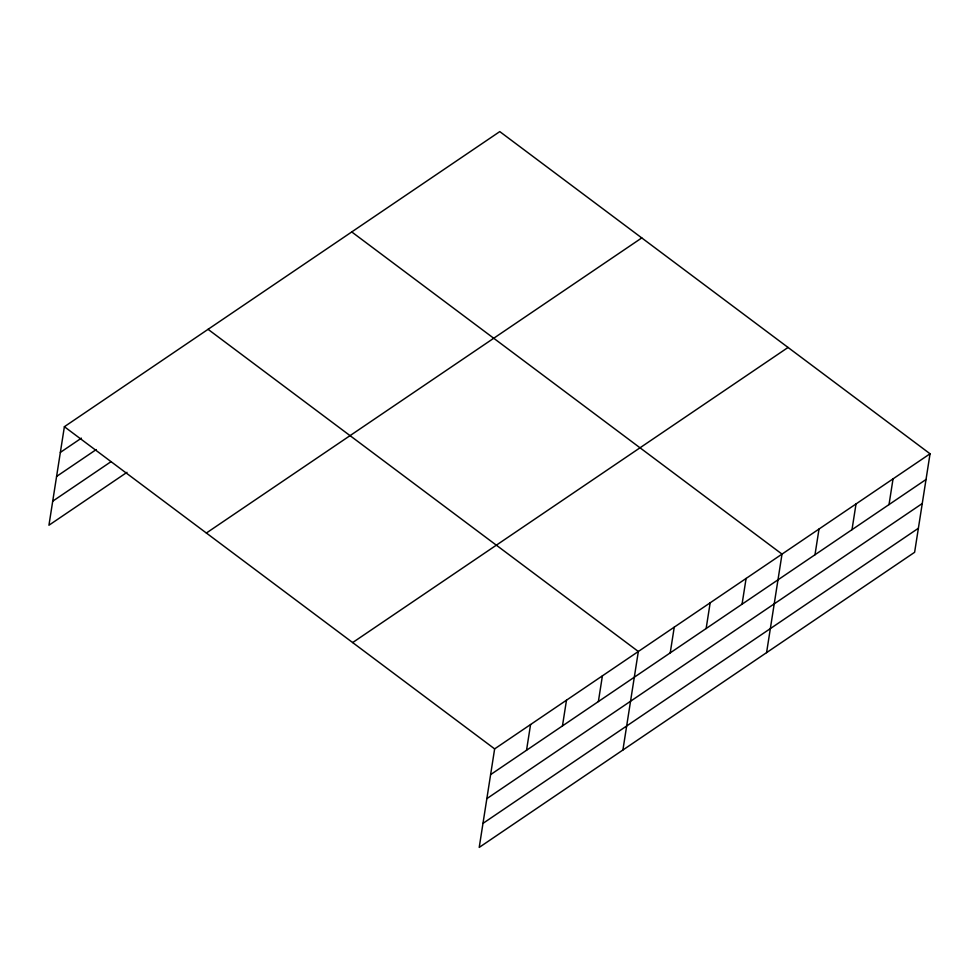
<?xml version="1.0" encoding="UTF-8"?>
<svg xmlns="http://www.w3.org/2000/svg" width="979" height="979" viewBox="0 0 979 979"><rect width="100%" height="100%" fill="white"/><g stroke="black" fill="none" stroke-linecap="round" stroke-linejoin="round"><path stroke-width="1.47" d="M930.05 453.779L494.64 748.886L479.22 847.398L914.619 552.291L930.05 453.779L499.779 131.602L64.381 426.709L48.95 525.221L126.989 472.331M526.531 750.257L530.569 724.546M562.46 725.916L566.486 700.193M598.377 701.564L602.403 675.853M622.901 750.012L638.332 651.5L208.062 329.323M670.223 652.871L674.25 627.16M706.14 628.53L710.167 602.807M742.058 604.178L746.096 578.467M766.581 652.626L782.013 554.114L351.742 231.937M814.993 554.75L819.019 529.039M851.999 529.663L856.025 503.952M889.018 504.589L893.044 478.866M60.343 452.42L81.404 438.151M56.586 476.443L96.223 449.581M52.707 501.199L110.933 461.733M206.361 533.029L641.771 237.921M352.66 642.567L788.058 347.459M490.614 774.609L926.024 479.502M486.857 798.631L922.267 503.524M482.977 823.376L918.388 528.268M64.381 426.709L494.64 748.886"/></g></svg>
